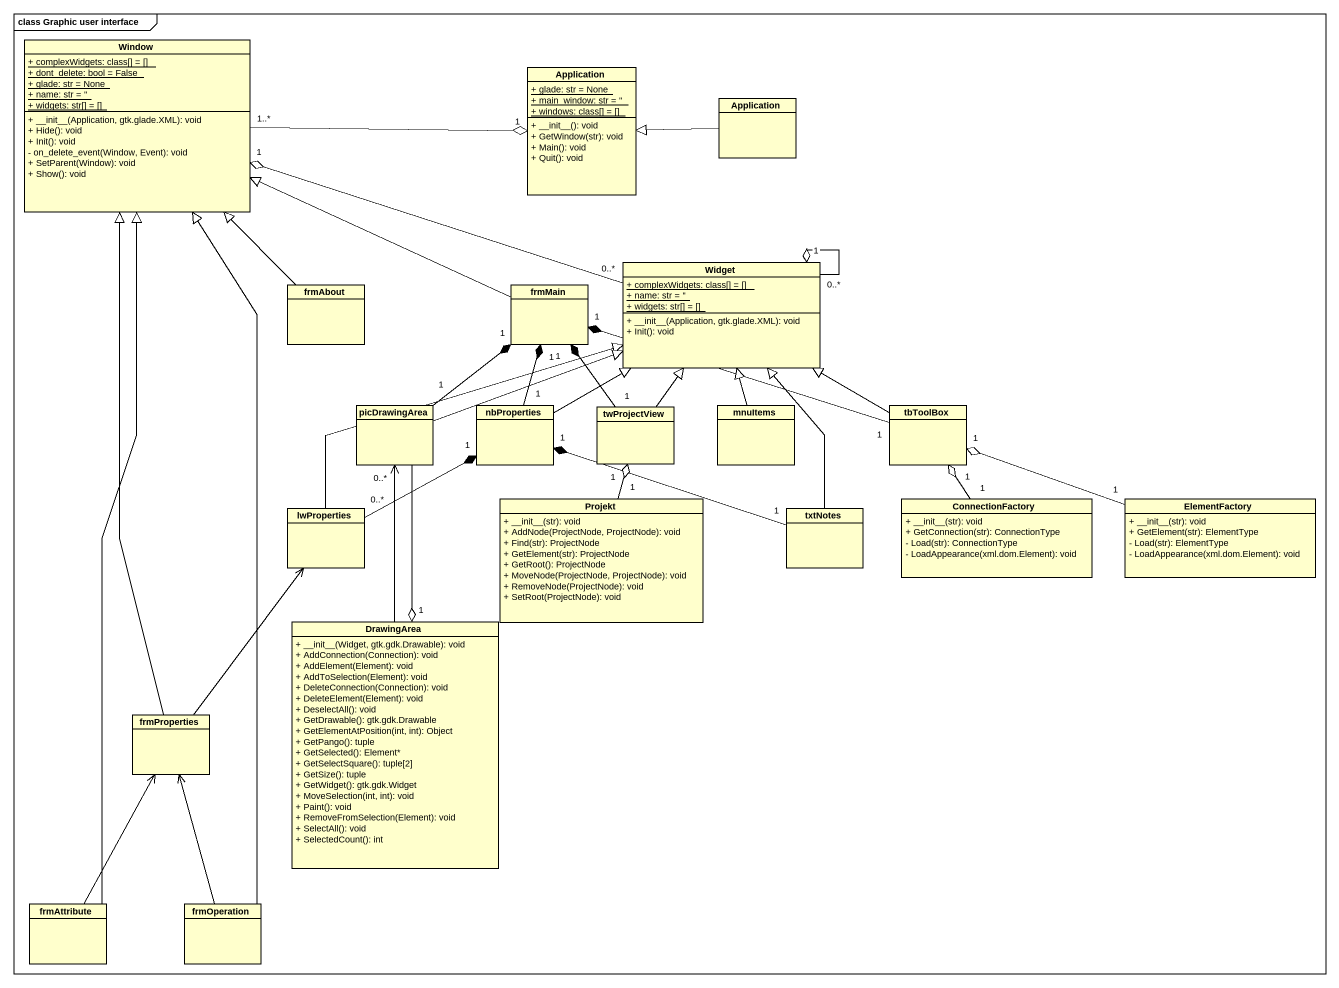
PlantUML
@startuml
mainframe class Graphic user interface
hide circle
hide empty members
skinparam classAttributeIconSize 0
class Window {
  {static} + complexWidgets: class[] = []
  {static} + dont_delete: bool = False
  {static} + glade: str = None
  {static} + name: str = ''
  {static} + widgets: str[] = []
  + ~__init~__(Application, gtk.glade.XML): void
  + Hide(): void
  + Init(): void
  - on_delete_event(Window, Event): void
  + SetParent(Window): void
  + Show(): void
}
class Application {
  {static} + glade: str = None
  {static} + main_window: str = ''
  {static} + windows: class[] = []
  + ~__init~__(): void
  + GetWindow(str): void
  + Main(): void
  + Quit(): void
}
class "Application" as Application_2
class frmAbout
class frmMain
class Widget {
  {static} + complexWidgets: class[] = []
  {static} + name: str = ''
  {static} + widgets: str[] = []
  + ~__init~__(Application, gtk.glade.XML): void
  + Init(): void
}
class picDrawingArea
class nbProperties
class twProjectView
class mnuItems
class tbToolBox
class lwProperties
class Projekt {
  + ~__init~__(str): void
  + AddNode(ProjectNode, ProjectNode): void
  + Find(str): ProjectNode
  + GetElement(str): ProjectNode
  + GetRoot(): ProjectNode
  + MoveNode(ProjectNode, ProjectNode): void
  + RemoveNode(ProjectNode): void
  + SetRoot(ProjectNode): void
}
class txtNotes
class ConnectionFactory {
  + ~__init~__(str): void
  + GetConnection(str): ConnectionType
  - Load(str): ConnectionType
  - LoadAppearance(xml.dom.Element): void
}
class ElementFactory {
  + ~__init~__(str): void
  + GetElement(str): ElementType
  - Load(str): ElementType
  - LoadAppearance(xml.dom.Element): void
}
class DrawingArea {
  + ~__init~__(Widget, gtk.gdk.Drawable): void
  + AddConnection(Connection): void
  + AddElement(Element): void
  + AddToSelection(Element): void
  + DeleteConnection(Connection): void
  + DeleteElement(Element): void
  + DeselectAll(): void
  + GetDrawable(): gtk.gdk.Drawable
  + GetElementAtPosition(int, int): Object
  + GetPango(): tuple
  + GetSelected(): Element*
  + GetSelectSquare(): tuple[2]
  + GetSize(): tuple
  + GetWidget(): gtk.gdk.Widget
  + MoveSelection(int, int): void
  + Paint(): void
  + RemoveFromSelection(Element): void
  + SelectAll(): void
  + SelectedCount(): int
}
class frmProperties
class frmAttribute
class frmOperation
Window "1..*" -right-o "1" Application
Application_2 -left-|> Application
frmAbout -up-|> Window
frmMain -left-|> Window
Widget "0..*" -left-o "1" Window
Widget "0..*" --o "1" Widget
picDrawingArea "1" -up-* "1" frmMain
picDrawingArea -right-|> Widget
picDrawingArea --o "1" DrawingArea
nbProperties "1" -up-* "1" frmMain
nbProperties -right-|> Widget
twProjectView "1" -up-* "1" frmMain
twProjectView -up-|> Widget
mnuItems -up-|> Widget
tbToolBox "1" -left-* "1" frmMain
tbToolBox -left-|> Widget
lwProperties -right-|> Widget
lwProperties "0..*" -right-* "1" nbProperties
Projekt "1" -up-o "1" twProjectView
txtNotes -up-|> Widget
txtNotes "1" -left-* "1" nbProperties
ConnectionFactory "1" -up-o "1" tbToolBox
ElementFactory "1" -left-o "1" tbToolBox
DrawingArea -up-> "0..*" picDrawingArea
frmProperties -up-|> Window
frmProperties -up-> lwProperties
frmAttribute -up-|> Window
frmAttribute -up-> frmProperties
frmOperation -up-|> Window
frmOperation -up-> frmProperties
@enduml
